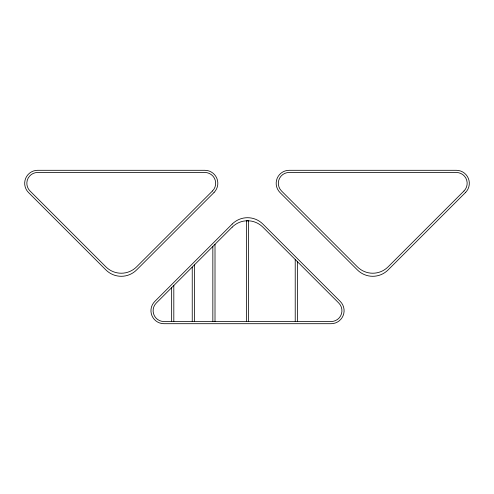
<?xml version="1.0" encoding="UTF-8"?>
<svg xmlns="http://www.w3.org/2000/svg" width="494" height="494" viewBox="0 0 494 494"><rect width="100%" height="100%" fill="white"/><g stroke="black" fill="none" stroke-linecap="round" stroke-linejoin="round"><path stroke-width="0.74" d="M297.388 261.653L297.388 321.532M295.221 259.486L295.221 321.532M248.612 321.532L248.612 220.799L247.525 220.769L246.444 220.799L246.444 321.532M215.007 244.314L215.007 321.532M212.84 246.481L212.84 321.532M194.408 264.908L194.408 321.532M192.24 267.075L192.24 321.532M173.814 285.501L173.814 321.532M171.646 287.675L171.646 321.532M212.494 190.974L136.585 266.877A21.68 21.68 0 0 1 105.926 266.877L30.017 190.974A10.837 10.837 0 0 1 37.686 172.468L204.825 172.468A10.837 10.837 0 0 1 212.494 190.974M214.026 192.506L136.585 269.946A21.68 21.68 0 0 1 105.926 269.946L28.485 192.506A13.011 13.011 0 0 1 37.686 170.3L204.825 170.3A13.011 13.011 0 0 1 214.026 192.506M232.199 224.054L154.758 301.494A13.011 13.011 0 0 0 163.952 323.7L331.097 323.7A13.011 13.011 0 0 0 340.298 301.494L262.857 224.054A21.68 21.68 0 0 0 232.199 224.054M232.199 227.123L156.289 303.026A10.837 10.837 0 0 0 163.952 321.532L331.097 321.532A10.837 10.837 0 0 0 338.761 303.026L262.857 227.123A21.68 21.68 0 0 0 232.199 227.123M463.983 190.974L388.074 266.877A21.68 21.68 0 0 1 357.415 266.877L281.506 190.974A10.837 10.837 0 0 1 289.175 172.468L456.314 172.468A10.837 10.837 0 0 1 463.983 190.974M465.515 192.506L388.074 269.946A21.68 21.68 0 0 1 357.415 269.946L279.975 192.506A13.011 13.011 0 0 1 289.175 170.3L456.314 170.3A13.011 13.011 0 0 1 465.515 192.506"/></g></svg>
